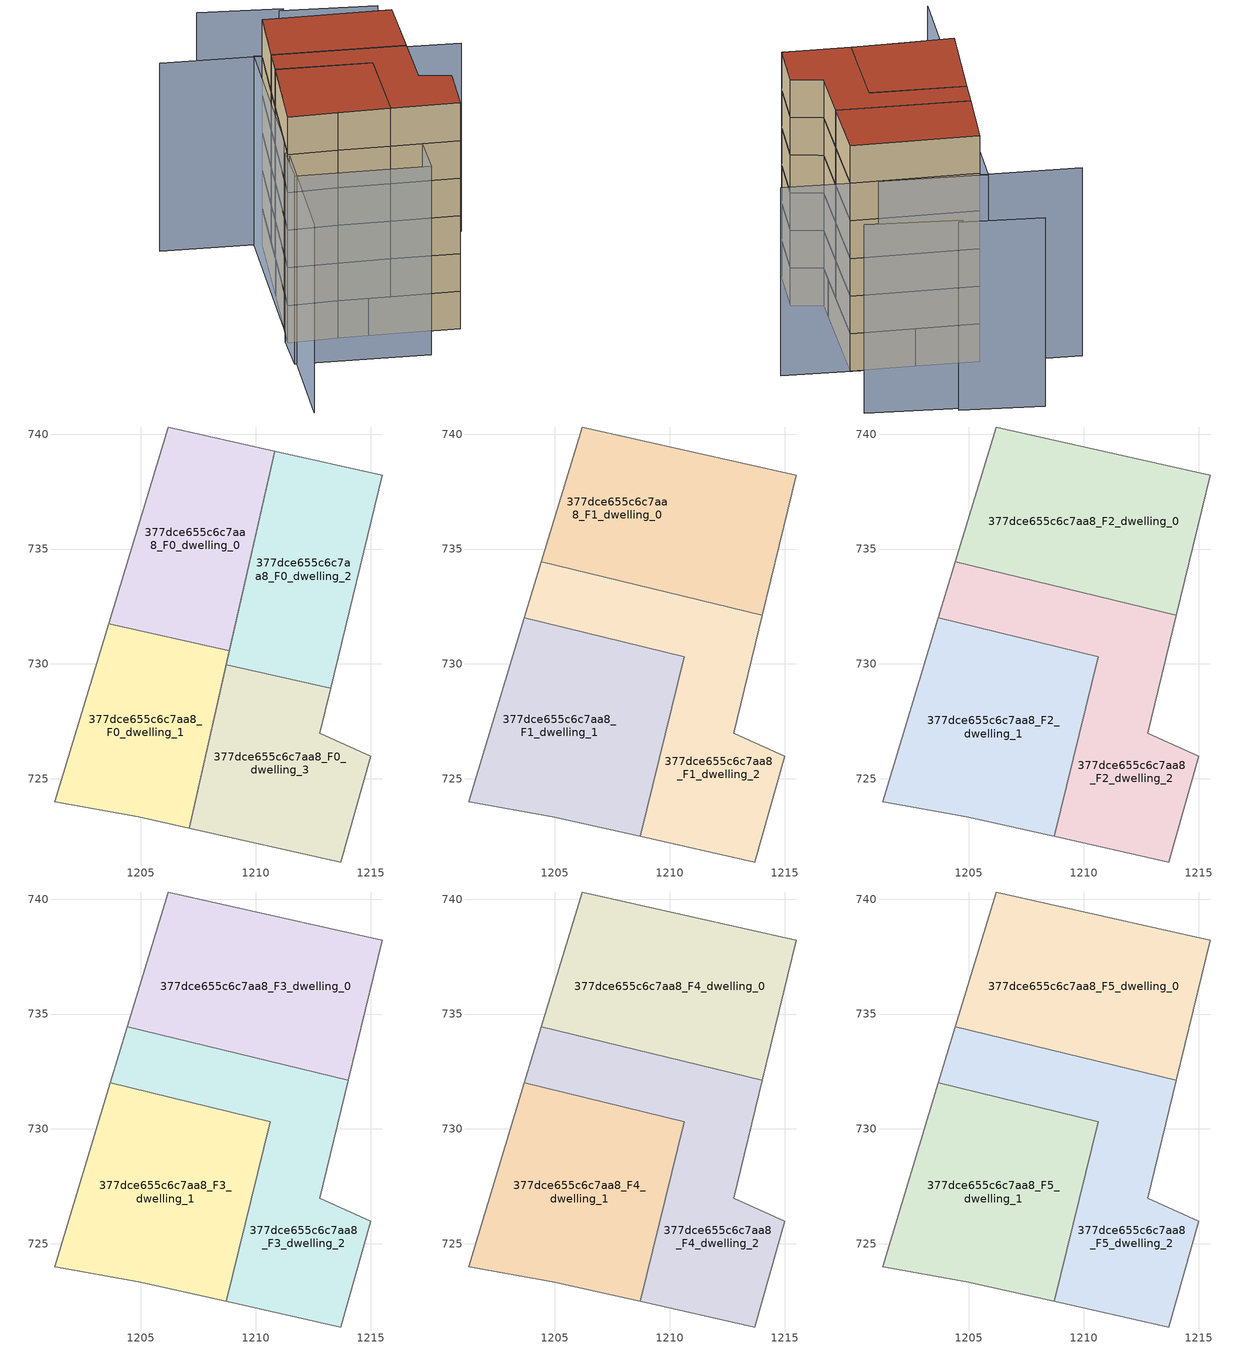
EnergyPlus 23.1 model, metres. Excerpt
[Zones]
377dce655c6c7aa8_F0_dwelling_0
 floor ground (EU_floor_Construction): 1210.82,739.26 1208.85,730.57 1203.6,731.76 1206.19,740.31 z0
 wall adiabatic (EU_wall_Construction): 1208.85,730.57 1210.82,739.26 1206.19,740.31 1203.6,731.76 z0:3
 wall to 377dce655c6c7aa8_F0_dwelling_1 (EU_wall_Construction): 1203.6,731.76 1208.85,730.57 z0:3
377dce655c6c7aa8_F0_dwelling_1
 floor ground (EU_floor_Construction): 1208.85,730.57 1207.1,722.86 1204.89,723.35 1201.25,723.99 1203.6,731.76 z0
 wall adiabatic (EU_wall_Construction): 1203.6,731.76 1201.25,723.99 1204.89,723.35 1207.1,722.86 1208.85,730.57 z0:3
377dce655c6c7aa8_F0_dwelling_2
 floor ground (EU_floor_Construction): 1215.51,738.2 1213.26,728.94 1208.71,729.97 1210.82,739.26 z0
 wall adiabatic (EU_wall_Construction): 1213.26,728.94 1215.51,738.2 1210.82,739.26 1208.71,729.97 z0:3
 wall to 377dce655c6c7aa8_F0_dwelling_3 (EU_wall_Construction): 1208.71,729.97 1213.26,728.94 z0:3
377dce655c6c7aa8_F0_dwelling_3
 floor ground (EU_floor_Construction): 1213.26,728.94 1212.79,726.99 1215,725.98 1213.71,721.38 1207.1,722.86 1208.71,729.97 z0
 wall adiabatic (EU_wall_Construction): 1208.71,729.97 1207.1,722.86 1213.71,721.38 1215,725.98 1212.79,726.99 1213.26,728.94 z0:3
377dce655c6c7aa8_F1_dwelling_0
 floor to 377dce655c6c7aa8_F0_dwelling_0 (EU_floor_Construction): 1210.82,739.26 1209.45,733.23 1204.42,734.45 1206.19,740.31 z3
 floor to 377dce655c6c7aa8_F0_dwelling_2 (EU_floor_Construction): 1215.51,738.2 1214.03,732.11 1209.45,733.23 1210.82,739.26 z3
 wall adiabatic (EU_wall_Construction): 1214.03,732.11 1215.51,738.2 1206.19,740.31 1204.42,734.45 z3:6
 wall to 377dce655c6c7aa8_F1_dwelling_2 (EU_wall_Construction): 1204.42,734.45 1214.03,732.11 z3:6
377dce655c6c7aa8_F1_dwelling_1
 floor to 377dce655c6c7aa8_F0_dwelling_1 (EU_floor_Construction): 1208.85,730.57 1207.1,722.86 1204.89,723.35 1201.25,723.99 1203.6,731.76 z3
 floor to 377dce655c6c7aa8_F0_dwelling_2 (EU_floor_Construction): 1210.62,730.32 1210.44,729.58 1208.71,729.97 1208.85,730.57 1208.89,730.74 z3
 floor to 377dce655c6c7aa8_F0_dwelling_3 (EU_floor_Construction): 1210.44,729.58 1208.72,722.5 1207.1,722.86 1208.71,729.97 z3
 floor to 377dce655c6c7aa8_F0_dwelling_0 (EU_floor_Construction): 1208.89,730.74 1208.85,730.57 1203.6,731.76 1203.68,732.01 z3
 wall to 377dce655c6c7aa8_F1_dwelling_2 (EU_wall_Construction): 1208.72,722.5 1210.62,730.32 1203.68,732.01 z3:6
 wall adiabatic (EU_wall_Construction): 1203.68,732.01 1201.25,723.99 1204.89,723.35 1208.72,722.5 z3:6
377dce655c6c7aa8_F1_dwelling_2
 floor to 377dce655c6c7aa8_F0_dwelling_2 (EU_floor_Construction): 1214.03,732.11 1213.26,728.94 1210.44,729.58 1210.62,730.32 1208.89,730.74 1209.45,733.23 z3
 floor to 377dce655c6c7aa8_F0_dwelling_3 (EU_floor_Construction): 1213.26,728.94 1212.79,726.99 1215,725.98 1213.71,721.38 1208.72,722.5 1210.44,729.58 z3
 floor to 377dce655c6c7aa8_F0_dwelling_0 (EU_floor_Construction): 1209.45,733.23 1208.89,730.74 1203.68,732.01 1204.42,734.45 z3
 wall adiabatic (EU_wall_Construction): 1204.42,734.45 1203.68,732.01 / 1208.72,722.5 1213.71,721.38 1215,725.98 1212.79,726.99 1214.03,732.11 z3:6
377dce655c6c7aa8_F2_dwelling_0
 floor to 377dce655c6c7aa8_F1_dwelling_0 (EU_floor_Construction): 1215.51,738.2 1214.03,732.11 1204.42,734.45 1206.19,740.31 z6
 wall adiabatic (EU_wall_Construction): 1214.03,732.11 1215.51,738.2 1206.19,740.31 1204.42,734.45 z6:9
 wall to 377dce655c6c7aa8_F2_dwelling_2 (EU_wall_Construction): 1204.42,734.45 1214.03,732.11 z6:9
377dce655c6c7aa8_F2_dwelling_1
 floor to 377dce655c6c7aa8_F1_dwelling_1 (EU_floor_Construction): 1210.62,730.32 1208.72,722.5 1204.89,723.35 1201.25,723.99 1203.68,732.01 z6
 wall to 377dce655c6c7aa8_F2_dwelling_2 (EU_wall_Construction): 1208.72,722.5 1210.62,730.32 1203.68,732.01 z6:9
 wall adiabatic (EU_wall_Construction): 1203.68,732.01 1201.25,723.99 1204.89,723.35 1208.72,722.5 z6:9
377dce655c6c7aa8_F2_dwelling_2
 floor to 377dce655c6c7aa8_F1_dwelling_2 (EU_floor_Construction): 1214.03,732.11 1212.79,726.99 1215,725.98 1213.71,721.38 1208.72,722.5 1210.62,730.32 1203.68,732.01 1204.42,734.45 z6
 wall adiabatic (EU_wall_Construction): 1204.42,734.45 1203.68,732.01 / 1208.72,722.5 1213.71,721.38 1215,725.98 1212.79,726.99 1214.03,732.11 z6:9
377dce655c6c7aa8_F3_dwelling_0
 floor to 377dce655c6c7aa8_F2_dwelling_0 (EU_floor_Construction): 1215.51,738.2 1214.03,732.11 1204.42,734.45 1206.19,740.31 z9
 wall adiabatic (EU_wall_Construction): 1214.03,732.11 1215.51,738.2 1206.19,740.31 1204.42,734.45 z9:12
 wall to 377dce655c6c7aa8_F3_dwelling_2 (EU_wall_Construction): 1204.42,734.45 1214.03,732.11 z9:12
377dce655c6c7aa8_F3_dwelling_1
 floor to 377dce655c6c7aa8_F2_dwelling_1 (EU_floor_Construction): 1210.62,730.32 1208.72,722.5 1204.89,723.35 1201.25,723.99 1203.68,732.01 z9
 wall to 377dce655c6c7aa8_F3_dwelling_2 (EU_wall_Construction): 1208.72,722.5 1210.62,730.32 1203.68,732.01 z9:12
 wall adiabatic (EU_wall_Construction): 1203.68,732.01 1201.25,723.99 1204.89,723.35 1208.72,722.5 z9:12
377dce655c6c7aa8_F3_dwelling_2
 floor to 377dce655c6c7aa8_F2_dwelling_2 (EU_floor_Construction): 1214.03,732.11 1212.79,726.99 1215,725.98 1213.71,721.38 1208.72,722.5 1210.62,730.32 1203.68,732.01 1204.42,734.45 z9
 wall adiabatic (EU_wall_Construction): 1204.42,734.45 1203.68,732.01 / 1208.72,722.5 1213.71,721.38 1215,725.98 1212.79,726.99 1214.03,732.11 z9:12
377dce655c6c7aa8_F4_dwelling_0
 floor to 377dce655c6c7aa8_F3_dwelling_0 (EU_floor_Construction): 1215.51,738.2 1214.03,732.11 1204.42,734.45 1206.19,740.31 z12
 wall adiabatic (EU_wall_Construction): 1214.03,732.11 1215.51,738.2 1206.19,740.31 1204.42,734.45 z12:15
 wall to 377dce655c6c7aa8_F4_dwelling_2 (EU_wall_Construction): 1204.42,734.45 1214.03,732.11 z12:15
377dce655c6c7aa8_F4_dwelling_1
 floor to 377dce655c6c7aa8_F3_dwelling_1 (EU_floor_Construction): 1210.62,730.32 1208.72,722.5 1204.89,723.35 1201.25,723.99 1203.68,732.01 z12
 wall to 377dce655c6c7aa8_F4_dwelling_2 (EU_wall_Construction): 1208.72,722.5 1210.62,730.32 1203.68,732.01 z12:15
 wall adiabatic (EU_wall_Construction): 1203.68,732.01 1201.25,723.99 1204.89,723.35 1208.72,722.5 z12:15
377dce655c6c7aa8_F4_dwelling_2
 floor to 377dce655c6c7aa8_F3_dwelling_2 (EU_floor_Construction): 1214.03,732.11 1212.79,726.99 1215,725.98 1213.71,721.38 1208.72,722.5 1210.62,730.32 1203.68,732.01 1204.42,734.45 z12
 wall adiabatic (EU_wall_Construction): 1204.42,734.45 1203.68,732.01 / 1208.72,722.5 1213.71,721.38 1215,725.98 1212.79,726.99 1214.03,732.11 z12:15
377dce655c6c7aa8_F5_dwelling_0
 floor to 377dce655c6c7aa8_F4_dwelling_0 (EU_floor_Construction): 1215.51,738.2 1214.03,732.11 1204.42,734.45 1206.19,740.31 z15
 wall adiabatic (EU_wall_Construction): 1214.03,732.11 1215.51,738.2 1206.19,740.31 1204.42,734.45 z15:18
 wall to 377dce655c6c7aa8_F5_dwelling_2 (EU_wall_Construction): 1204.42,734.45 1214.03,732.11 z15:18
 roof outside (EU_roof_Construction): 1214.03,732.11 1215.51,738.2 1206.19,740.31 1204.42,734.45 z18
377dce655c6c7aa8_F5_dwelling_1
 floor to 377dce655c6c7aa8_F4_dwelling_1 (EU_floor_Construction): 1210.62,730.32 1208.72,722.5 1204.89,723.35 1201.25,723.99 1203.68,732.01 z15
 wall to 377dce655c6c7aa8_F5_dwelling_2 (EU_wall_Construction): 1208.72,722.5 1210.62,730.32 1203.68,732.01 z15:18
 wall adiabatic (EU_wall_Construction): 1203.68,732.01 1201.25,723.99 1204.89,723.35 1208.72,722.5 z15:18
 roof outside (EU_roof_Construction): 1208.72,722.5 1210.62,730.32 1203.68,732.01 1201.25,723.99 1204.89,723.35 z18
377dce655c6c7aa8_F5_dwelling_2
 floor to 377dce655c6c7aa8_F4_dwelling_2 (EU_floor_Construction): 1214.03,732.11 1212.79,726.99 1215,725.98 1213.71,721.38 1208.72,722.5 1210.62,730.32 1203.68,732.01 1204.42,734.45 z15
 wall adiabatic (EU_wall_Construction): 1204.42,734.45 1203.68,732.01 / 1208.72,722.5 1213.71,721.38 1215,725.98 1212.79,726.99 1214.03,732.11 z15:18
 roof outside (EU_roof_Construction): 1213.71,721.38 1215,725.98 1212.79,726.99 1214.03,732.11 1204.42,734.45 1203.68,732.01 1210.62,730.32 1208.72,722.5 z18
shading: 1198.99,742.32 1206.24,740.53 / 1198.25,712.09 1205.72,740.75 / 1205.72,740.75 1220.42,736.92 / 1217.4,745.24 1210.52,747.28 / 1210.94,747.5 1204.86,749.29 / 1210.96,721.99 1210.03,718.07 / 1210.03,718.07 1200.26,720.4 / 1200.26,720.4 1201.19,724.32 / 1201.19,724.32 1210.96,721.99 z0:15
[Building]
EU S2 Campaign: North Axis=0; Terrain=City; Solar Distribution=FullExterior
[Site:Location]
Bologna: Latitude=44.5; Longitude=11.25; Time Zone=1; Elevation=37
[SizingPeriod:WeatherFileDays]
AnnualSizingPeriod: Begin Month=1; Begin Day of Month=1; End Month=12; End Day of Month=31; Day of Week for Start Day=Monday; Use Weather File Daylight Saving Period=No; Use Weather File Rain and Snow Indicators=No
[MATERIAL]
EU_InternalMass_Material: Roughness=MediumRough; Thickness=0.1; Conductivity=1; Density=1800; Specific Heat=900; Thermal Absorptance=0.9; Solar Absorptance=0.7; Visible Absorptance=0.7
[MATERIAL:NOMASS] Roughness=MediumRough; Thermal Absorptance=0.9; Solar Absorptance=0.7; Visible Absorptance=0.7
Name | Thermal Resistance
EU_wall_NoMass | 0.905828
EU_roof_NoMass | 0.37593
EU_floor_NoMass | 0.67114
[CONSTRUCTION]
EU_wall_Construction: EU_wall_NoMass
EU_roof_Construction: EU_roof_NoMass
EU_floor_Construction: EU_floor_NoMass
EU_InternalMass_Construction: EU_InternalMass_Material
[ZONE] Type=1; Multiplier=1; Ceiling Height=autocalculate; Floor Area=autocalculate; Part of Total Floor Area=Yes
Name | Volume
377dce655c6c7aa8_F0_dwelling_0 | 135.441
377dce655c6c7aa8_F1_dwelling_0; 377dce655c6c7aa8_F2_dwelling_0; 377dce655c6c7aa8_F3_dwelling_0; 377dce655c6c7aa8_F4_dwelling_0; 377dce655c6c7aa8_F5_dwelling_0 | 180.581
377dce655c6c7aa8_F0_dwelling_1 | 135.435
377dce655c6c7aa8_F1_dwelling_1; 377dce655c6c7aa8_F2_dwelling_1; 377dce655c6c7aa8_F3_dwelling_1; 377dce655c6c7aa8_F4_dwelling_1; 377dce655c6c7aa8_F5_dwelling_1 | 180.576
377dce655c6c7aa8_F0_dwelling_2 | 135.433
377dce655c6c7aa8_F1_dwelling_2; 377dce655c6c7aa8_F2_dwelling_2; 377dce655c6c7aa8_F3_dwelling_2; 377dce655c6c7aa8_F4_dwelling_2; 377dce655c6c7aa8_F5_dwelling_2 | 180.572
377dce655c6c7aa8_F0_dwelling_3 | 135.427
[INTERNALMASS] Construction=EU_InternalMass_Construction
Name | Zone or ZoneList | Surface Area
377dce655c6c7aa8_F0_dwelling_0_EU_InternalMass | 377dce655c6c7aa8_F0_dwelling_0 | 45.1477
377dce655c6c7aa8_F0_dwelling_1_EU_InternalMass | 377dce655c6c7aa8_F0_dwelling_1 | 45.1448
377dce655c6c7aa8_F0_dwelling_2_EU_InternalMass | 377dce655c6c7aa8_F0_dwelling_2 | 45.1436
377dce655c6c7aa8_F0_dwelling_3_EU_InternalMass | 377dce655c6c7aa8_F0_dwelling_3 | 45.143
377dce655c6c7aa8_F1_dwelling_0_EU_InternalMass | 377dce655c6c7aa8_F1_dwelling_0 | 60.1931
377dce655c6c7aa8_F1_dwelling_1_EU_InternalMass | 377dce655c6c7aa8_F1_dwelling_1 | 60.1924
377dce655c6c7aa8_F1_dwelling_2_EU_InternalMass | 377dce655c6c7aa8_F1_dwelling_2 | 60.1902
377dce655c6c7aa8_F2_dwelling_0_EU_InternalMass | 377dce655c6c7aa8_F2_dwelling_0 | 60.1931
377dce655c6c7aa8_F2_dwelling_1_EU_InternalMass | 377dce655c6c7aa8_F2_dwelling_1 | 60.1924
377dce655c6c7aa8_F2_dwelling_2_EU_InternalMass | 377dce655c6c7aa8_F2_dwelling_2 | 60.1902
377dce655c6c7aa8_F3_dwelling_0_EU_InternalMass | 377dce655c6c7aa8_F3_dwelling_0 | 60.1931
377dce655c6c7aa8_F3_dwelling_1_EU_InternalMass | 377dce655c6c7aa8_F3_dwelling_1 | 60.1924
377dce655c6c7aa8_F3_dwelling_2_EU_InternalMass | 377dce655c6c7aa8_F3_dwelling_2 | 60.1902
377dce655c6c7aa8_F4_dwelling_0_EU_InternalMass | 377dce655c6c7aa8_F4_dwelling_0 | 60.1931
377dce655c6c7aa8_F4_dwelling_1_EU_InternalMass | 377dce655c6c7aa8_F4_dwelling_1 | 60.1924
377dce655c6c7aa8_F4_dwelling_2_EU_InternalMass | 377dce655c6c7aa8_F4_dwelling_2 | 60.1902
377dce655c6c7aa8_F5_dwelling_0_EU_InternalMass | 377dce655c6c7aa8_F5_dwelling_0 | 60.1931
377dce655c6c7aa8_F5_dwelling_1_EU_InternalMass | 377dce655c6c7aa8_F5_dwelling_1 | 60.1924
377dce655c6c7aa8_F5_dwelling_2_EU_InternalMass | 377dce655c6c7aa8_F5_dwelling_2 | 60.1902
[OTHEREQUIPMENT] Fuel Type=Electricity; Design Level Calculation Method=Watts/Area; Power per Zone Floor Area=1; Fraction Latent=0; Fraction Radiant=0; Fraction Lost=0; Carbon Dioxide Generation Rate=0; EndUse Subcategory=EU_Step8_InternalGains
Name | Zone or ZoneList or Space or SpaceList | Schedule
EU_Step8_InternalGain_377dce655c6c7aa8_F0_dwelling_0_f000 | 377dce655c6c7aa8_F0_dwelling_0 | EU_Step8_GainSchedule_377dce655c6c7aa8_F0_dwelling_0_f000
EU_Step8_InternalGain_377dce655c6c7aa8_F0_dwelling_1_f000 | 377dce655c6c7aa8_F0_dwelling_1 | EU_Step8_GainSchedule_377dce655c6c7aa8_F0_dwelling_1_f000
EU_Step8_InternalGain_377dce655c6c7aa8_F0_dwelling_2_f000 | 377dce655c6c7aa8_F0_dwelling_2 | EU_Step8_GainSchedule_377dce655c6c7aa8_F0_dwelling_2_f000
EU_Step8_InternalGain_377dce655c6c7aa8_F0_dwelling_3_f000 | 377dce655c6c7aa8_F0_dwelling_3 | EU_Step8_GainSchedule_377dce655c6c7aa8_F0_dwelling_3_f000
EU_Step8_InternalGain_377dce655c6c7aa8_F1_dwelling_0_f000 | 377dce655c6c7aa8_F1_dwelling_0 | EU_Step8_GainSchedule_377dce655c6c7aa8_F1_dwelling_0_f000
EU_Step8_InternalGain_377dce655c6c7aa8_F1_dwelling_1_f000 | 377dce655c6c7aa8_F1_dwelling_1 | EU_Step8_GainSchedule_377dce655c6c7aa8_F1_dwelling_1_f000
EU_Step8_InternalGain_377dce655c6c7aa8_F1_dwelling_2_f000 | 377dce655c6c7aa8_F1_dwelling_2 | EU_Step8_GainSchedule_377dce655c6c7aa8_F1_dwelling_2_f000
EU_Step8_InternalGain_377dce655c6c7aa8_F2_dwelling_0_f000 | 377dce655c6c7aa8_F2_dwelling_0 | EU_Step8_GainSchedule_377dce655c6c7aa8_F2_dwelling_0_f000
EU_Step8_InternalGain_377dce655c6c7aa8_F2_dwelling_1_f000 | 377dce655c6c7aa8_F2_dwelling_1 | EU_Step8_GainSchedule_377dce655c6c7aa8_F2_dwelling_1_f000
EU_Step8_InternalGain_377dce655c6c7aa8_F2_dwelling_2_f000 | 377dce655c6c7aa8_F2_dwelling_2 | EU_Step8_GainSchedule_377dce655c6c7aa8_F2_dwelling_2_f000
EU_Step8_InternalGain_377dce655c6c7aa8_F3_dwelling_0_f000 | 377dce655c6c7aa8_F3_dwelling_0 | EU_Step8_GainSchedule_377dce655c6c7aa8_F3_dwelling_0_f000
EU_Step8_InternalGain_377dce655c6c7aa8_F3_dwelling_1_f000 | 377dce655c6c7aa8_F3_dwelling_1 | EU_Step8_GainSchedule_377dce655c6c7aa8_F3_dwelling_1_f000
EU_Step8_InternalGain_377dce655c6c7aa8_F3_dwelling_2_f000 | 377dce655c6c7aa8_F3_dwelling_2 | EU_Step8_GainSchedule_377dce655c6c7aa8_F3_dwelling_2_f000
EU_Step8_InternalGain_377dce655c6c7aa8_F4_dwelling_0_f000 | 377dce655c6c7aa8_F4_dwelling_0 | EU_Step8_GainSchedule_377dce655c6c7aa8_F4_dwelling_0_f000
EU_Step8_InternalGain_377dce655c6c7aa8_F4_dwelling_1_f000 | 377dce655c6c7aa8_F4_dwelling_1 | EU_Step8_GainSchedule_377dce655c6c7aa8_F4_dwelling_1_f000
EU_Step8_InternalGain_377dce655c6c7aa8_F4_dwelling_2_f000 | 377dce655c6c7aa8_F4_dwelling_2 | EU_Step8_GainSchedule_377dce655c6c7aa8_F4_dwelling_2_f000
EU_Step8_InternalGain_377dce655c6c7aa8_F5_dwelling_0_f000 | 377dce655c6c7aa8_F5_dwelling_0 | EU_Step8_GainSchedule_377dce655c6c7aa8_F5_dwelling_0_f000
EU_Step8_InternalGain_377dce655c6c7aa8_F5_dwelling_1_f000 | 377dce655c6c7aa8_F5_dwelling_1 | EU_Step8_GainSchedule_377dce655c6c7aa8_F5_dwelling_1_f000
EU_Step8_InternalGain_377dce655c6c7aa8_F5_dwelling_2_f000 | 377dce655c6c7aa8_F5_dwelling_2 | EU_Step8_GainSchedule_377dce655c6c7aa8_F5_dwelling_2_f000
[ZONEVENTILATION:DESIGNFLOWRATE] Schedule=EU_AlwaysOn; Design Flow Rate Calculation Method=AirChanges/Hour; Air Changes per Hour=0.73129; Ventilation Type=Natural; Fan Pressure Rise=0; Fan Total Efficiency=1; Constant Term Coefficient=1; Temperature Term Coefficient=0; Velocity Term Coefficient=0; Velocity Squared Term Coefficient=0; Minimum Indoor Temperature=-100; Maximum Indoor Temperature=100; Delta Temperature=-100; Minimum Outdoor Temperature=-100; Maximum Outdoor Temperature=100; Maximum Wind Speed=40
Name | Zone or ZoneList or Space or SpaceList
EU_ConstantAir_377dce655c6c7aa8_F0_dwelling_0 | 377dce655c6c7aa8_F0_dwelling_0
EU_ConstantAir_377dce655c6c7aa8_F0_dwelling_1 | 377dce655c6c7aa8_F0_dwelling_1
EU_ConstantAir_377dce655c6c7aa8_F0_dwelling_2 | 377dce655c6c7aa8_F0_dwelling_2
EU_ConstantAir_377dce655c6c7aa8_F0_dwelling_3 | 377dce655c6c7aa8_F0_dwelling_3
EU_ConstantAir_377dce655c6c7aa8_F1_dwelling_0 | 377dce655c6c7aa8_F1_dwelling_0
EU_ConstantAir_377dce655c6c7aa8_F1_dwelling_1 | 377dce655c6c7aa8_F1_dwelling_1
EU_ConstantAir_377dce655c6c7aa8_F1_dwelling_2 | 377dce655c6c7aa8_F1_dwelling_2
EU_ConstantAir_377dce655c6c7aa8_F2_dwelling_0 | 377dce655c6c7aa8_F2_dwelling_0
EU_ConstantAir_377dce655c6c7aa8_F2_dwelling_1 | 377dce655c6c7aa8_F2_dwelling_1
EU_ConstantAir_377dce655c6c7aa8_F2_dwelling_2 | 377dce655c6c7aa8_F2_dwelling_2
EU_ConstantAir_377dce655c6c7aa8_F3_dwelling_0 | 377dce655c6c7aa8_F3_dwelling_0
EU_ConstantAir_377dce655c6c7aa8_F3_dwelling_1 | 377dce655c6c7aa8_F3_dwelling_1
EU_ConstantAir_377dce655c6c7aa8_F3_dwelling_2 | 377dce655c6c7aa8_F3_dwelling_2
EU_ConstantAir_377dce655c6c7aa8_F4_dwelling_0 | 377dce655c6c7aa8_F4_dwelling_0
EU_ConstantAir_377dce655c6c7aa8_F4_dwelling_1 | 377dce655c6c7aa8_F4_dwelling_1
EU_ConstantAir_377dce655c6c7aa8_F4_dwelling_2 | 377dce655c6c7aa8_F4_dwelling_2
EU_ConstantAir_377dce655c6c7aa8_F5_dwelling_0 | 377dce655c6c7aa8_F5_dwelling_0
EU_ConstantAir_377dce655c6c7aa8_F5_dwelling_1 | 377dce655c6c7aa8_F5_dwelling_1
EU_ConstantAir_377dce655c6c7aa8_F5_dwelling_2 | 377dce655c6c7aa8_F5_dwelling_2
[HVACTEMPLATE:THERMOSTAT] Constant Heating Setpoint=20; Constant Cooling Setpoint=50
EU_HeatOnly_377dce655c6c7aa8_F0_dwelling_0; EU_HeatOnly_377dce655c6c7aa8_F0_dwelling_1; EU_HeatOnly_377dce655c6c7aa8_F0_dwelling_2; EU_HeatOnly_377dce655c6c7aa8_F0_dwelling_3; EU_HeatOnly_377dce655c6c7aa8_F1_dwelling_0; EU_HeatOnly_377dce655c6c7aa8_F1_dwelling_1; EU_HeatOnly_377dce655c6c7aa8_F1_dwelling_2; EU_HeatOnly_377dce655c6c7aa8_F2_dwelling_0; EU_HeatOnly_377dce655c6c7aa8_F2_dwelling_1; EU_HeatOnly_377dce655c6c7aa8_F2_dwelling_2; EU_HeatOnly_377dce655c6c7aa8_F3_dwelling_0; EU_HeatOnly_377dce655c6c7aa8_F3_dwelling_1; EU_HeatOnly_377dce655c6c7aa8_F3_dwelling_2; EU_HeatOnly_377dce655c6c7aa8_F4_dwelling_0; EU_HeatOnly_377dce655c6c7aa8_F4_dwelling_1; EU_HeatOnly_377dce655c6c7aa8_F4_dwelling_2; EU_HeatOnly_377dce655c6c7aa8_F5_dwelling_0; EU_HeatOnly_377dce655c6c7aa8_F5_dwelling_1; EU_HeatOnly_377dce655c6c7aa8_F5_dwelling_2
[HVACTEMPLATE:ZONE:IDEALLOADSAIRSYSTEM] System Availability Schedule=EU_AlwaysOn; Maximum Heating Supply Air Temperature=50; Minimum Cooling Supply Air Temperature=13; Maximum Heating Supply Air Humidity Ratio=0.0156; Minimum Cooling Supply Air Humidity Ratio=0.0077; Heating Limit=NoLimit; Cooling Limit=NoLimit; Heating Availability Schedule=EU_AlwaysOn; Cooling Availability Schedule=EU_CoolingOff; Dehumidification Control Type=ConstantSensibleHeatRatio; Cooling Sensible Heat Ratio=0.7; Dehumidification Setpoint=60; Humidification Control Type=None; Humidification Setpoint=30; Outdoor Air Method=None; Outdoor Air Flow Rate per Person=0.00944; Outdoor Air Flow Rate per Zone Floor Area=0; Outdoor Air Flow Rate per Zone=0; Demand Controlled Ventilation Type=None; Outdoor Air Economizer Type=NoEconomizer; Heat Recovery Type=None; Sensible Heat Recovery Effectiveness=0.7; Latent Heat Recovery Effectiveness=0.65
Name | Template Thermostat
377dce655c6c7aa8_F0_dwelling_0 | EU_HeatOnly_377dce655c6c7aa8_F0_dwelling_0
377dce655c6c7aa8_F0_dwelling_1 | EU_HeatOnly_377dce655c6c7aa8_F0_dwelling_1
377dce655c6c7aa8_F0_dwelling_2 | EU_HeatOnly_377dce655c6c7aa8_F0_dwelling_2
377dce655c6c7aa8_F0_dwelling_3 | EU_HeatOnly_377dce655c6c7aa8_F0_dwelling_3
377dce655c6c7aa8_F1_dwelling_0 | EU_HeatOnly_377dce655c6c7aa8_F1_dwelling_0
377dce655c6c7aa8_F1_dwelling_1 | EU_HeatOnly_377dce655c6c7aa8_F1_dwelling_1
377dce655c6c7aa8_F1_dwelling_2 | EU_HeatOnly_377dce655c6c7aa8_F1_dwelling_2
377dce655c6c7aa8_F2_dwelling_0 | EU_HeatOnly_377dce655c6c7aa8_F2_dwelling_0
377dce655c6c7aa8_F2_dwelling_1 | EU_HeatOnly_377dce655c6c7aa8_F2_dwelling_1
377dce655c6c7aa8_F2_dwelling_2 | EU_HeatOnly_377dce655c6c7aa8_F2_dwelling_2
377dce655c6c7aa8_F3_dwelling_0 | EU_HeatOnly_377dce655c6c7aa8_F3_dwelling_0
377dce655c6c7aa8_F3_dwelling_1 | EU_HeatOnly_377dce655c6c7aa8_F3_dwelling_1
377dce655c6c7aa8_F3_dwelling_2 | EU_HeatOnly_377dce655c6c7aa8_F3_dwelling_2
377dce655c6c7aa8_F4_dwelling_0 | EU_HeatOnly_377dce655c6c7aa8_F4_dwelling_0
377dce655c6c7aa8_F4_dwelling_1 | EU_HeatOnly_377dce655c6c7aa8_F4_dwelling_1
377dce655c6c7aa8_F4_dwelling_2 | EU_HeatOnly_377dce655c6c7aa8_F4_dwelling_2
377dce655c6c7aa8_F5_dwelling_0 | EU_HeatOnly_377dce655c6c7aa8_F5_dwelling_0
377dce655c6c7aa8_F5_dwelling_1 | EU_HeatOnly_377dce655c6c7aa8_F5_dwelling_1
377dce655c6c7aa8_F5_dwelling_2 | EU_HeatOnly_377dce655c6c7aa8_F5_dwelling_2
[SIZING:ZONE] Zone Cooling Design Supply Air Temperature Input Method=SupplyAirTemperature; Zone Cooling Design Supply Air Temperature=13; Zone Heating Design Supply Air Temperature Input Method=SupplyAirTemperature; Zone Heating Design Supply Air Temperature=50; Zone Cooling Design Supply Air Humidity Ratio=0.008; Zone Heating Design Supply Air Humidity Ratio=0.008; Cooling Design Air Flow Method=DesignDay; Cooling Design Air Flow Rate=0; Cooling Minimum Air Flow per Zone Floor Area=0.000762; Cooling Minimum Air Flow=0; Cooling Minimum Air Flow Fraction=0.2; Heating Design Air Flow Method=DesignDay; Heating Design Air Flow Rate=0; Heating Maximum Air Flow per Zone Floor Area=0.002032; Heating Maximum Air Flow=0.141576; Heating Maximum Air Flow Fraction=0.3; Account for Dedicated Outdoor Air System=No; Dedicated Outdoor Air System Control Strategy=NeutralSupplyAir; Dedicated Outdoor Air Low Setpoint Temperature for Design=autosize; Dedicated Outdoor Air High Setpoint Temperature for Design=autosize; Zone Load Sizing Method=Sensible Load Only No Latent Load; Zone Latent Cooling Design Supply Air Humidity Ratio Input Method=HumidityRatioDifference; Zone Cooling Design Supply Air Humidity Ratio Difference=0.005; Zone Latent Heating Design Supply Air Humidity Ratio Input Method=HumidityRatioDifference; Zone Humidification Design Supply Air Humidity Ratio Difference=0.005
377dce655c6c7aa8_F0_dwelling_0; 377dce655c6c7aa8_F0_dwelling_1; 377dce655c6c7aa8_F0_dwelling_2; 377dce655c6c7aa8_F0_dwelling_3; 377dce655c6c7aa8_F1_dwelling_0; 377dce655c6c7aa8_F1_dwelling_1; 377dce655c6c7aa8_F1_dwelling_2; 377dce655c6c7aa8_F2_dwelling_0; 377dce655c6c7aa8_F2_dwelling_1; 377dce655c6c7aa8_F2_dwelling_2; 377dce655c6c7aa8_F3_dwelling_0; 377dce655c6c7aa8_F3_dwelling_1; 377dce655c6c7aa8_F3_dwelling_2; 377dce655c6c7aa8_F4_dwelling_0; 377dce655c6c7aa8_F4_dwelling_1; 377dce655c6c7aa8_F4_dwelling_2; 377dce655c6c7aa8_F5_dwelling_0; 377dce655c6c7aa8_F5_dwelling_1; 377dce655c6c7aa8_F5_dwelling_2
[SCHEDULE:CONSTANT]
Name | Hourly Value
EU_AlwaysOn | 1
EU_CoolingOff | 0
[SCHEDULE:FILE] Column Number=1; Rows to Skip at Top=0; Number of Hours of Data=8760; Column Separator=Comma; Interpolate to Timestep=No; Minutes per Item=60; Adjust Schedule for Daylight Savings=Yes
Name | File
EU_Step8_GainSchedule_377dce655c6c7aa8_F0_dwelling_0_f000 | ../../schedules/377dce655c6c7aa8/377dce655c6c7aa8_F0_dwelling_0_f000_gain.csv
EU_Step8_GainSchedule_377dce655c6c7aa8_F0_dwelling_1_f000 | ../../schedules/377dce655c6c7aa8/377dce655c6c7aa8_F0_dwelling_1_f000_gain.csv
EU_Step8_GainSchedule_377dce655c6c7aa8_F0_dwelling_2_f000 | ../../schedules/377dce655c6c7aa8/377dce655c6c7aa8_F0_dwelling_2_f000_gain.csv
EU_Step8_GainSchedule_377dce655c6c7aa8_F0_dwelling_3_f000 | ../../schedules/377dce655c6c7aa8/377dce655c6c7aa8_F0_dwelling_3_f000_gain.csv
EU_Step8_GainSchedule_377dce655c6c7aa8_F1_dwelling_0_f000 | ../../schedules/377dce655c6c7aa8/377dce655c6c7aa8_F1_dwelling_0_f000_gain.csv
EU_Step8_GainSchedule_377dce655c6c7aa8_F1_dwelling_1_f000 | ../../schedules/377dce655c6c7aa8/377dce655c6c7aa8_F1_dwelling_1_f000_gain.csv
EU_Step8_GainSchedule_377dce655c6c7aa8_F1_dwelling_2_f000 | ../../schedules/377dce655c6c7aa8/377dce655c6c7aa8_F1_dwelling_2_f000_gain.csv
EU_Step8_GainSchedule_377dce655c6c7aa8_F2_dwelling_0_f000 | ../../schedules/377dce655c6c7aa8/377dce655c6c7aa8_F2_dwelling_0_f000_gain.csv
EU_Step8_GainSchedule_377dce655c6c7aa8_F2_dwelling_1_f000 | ../../schedules/377dce655c6c7aa8/377dce655c6c7aa8_F2_dwelling_1_f000_gain.csv
EU_Step8_GainSchedule_377dce655c6c7aa8_F2_dwelling_2_f000 | ../../schedules/377dce655c6c7aa8/377dce655c6c7aa8_F2_dwelling_2_f000_gain.csv
EU_Step8_GainSchedule_377dce655c6c7aa8_F3_dwelling_0_f000 | ../../schedules/377dce655c6c7aa8/377dce655c6c7aa8_F3_dwelling_0_f000_gain.csv
EU_Step8_GainSchedule_377dce655c6c7aa8_F3_dwelling_1_f000 | ../../schedules/377dce655c6c7aa8/377dce655c6c7aa8_F3_dwelling_1_f000_gain.csv
EU_Step8_GainSchedule_377dce655c6c7aa8_F3_dwelling_2_f000 | ../../schedules/377dce655c6c7aa8/377dce655c6c7aa8_F3_dwelling_2_f000_gain.csv
EU_Step8_GainSchedule_377dce655c6c7aa8_F4_dwelling_0_f000 | ../../schedules/377dce655c6c7aa8/377dce655c6c7aa8_F4_dwelling_0_f000_gain.csv
EU_Step8_GainSchedule_377dce655c6c7aa8_F4_dwelling_1_f000 | ../../schedules/377dce655c6c7aa8/377dce655c6c7aa8_F4_dwelling_1_f000_gain.csv
EU_Step8_GainSchedule_377dce655c6c7aa8_F4_dwelling_2_f000 | ../../schedules/377dce655c6c7aa8/377dce655c6c7aa8_F4_dwelling_2_f000_gain.csv
EU_Step8_GainSchedule_377dce655c6c7aa8_F5_dwelling_0_f000 | ../../schedules/377dce655c6c7aa8/377dce655c6c7aa8_F5_dwelling_0_f000_gain.csv
EU_Step8_GainSchedule_377dce655c6c7aa8_F5_dwelling_1_f000 | ../../schedules/377dce655c6c7aa8/377dce655c6c7aa8_F5_dwelling_1_f000_gain.csv
EU_Step8_GainSchedule_377dce655c6c7aa8_F5_dwelling_2_f000 | ../../schedules/377dce655c6c7aa8/377dce655c6c7aa8_F5_dwelling_2_f000_gain.csv
